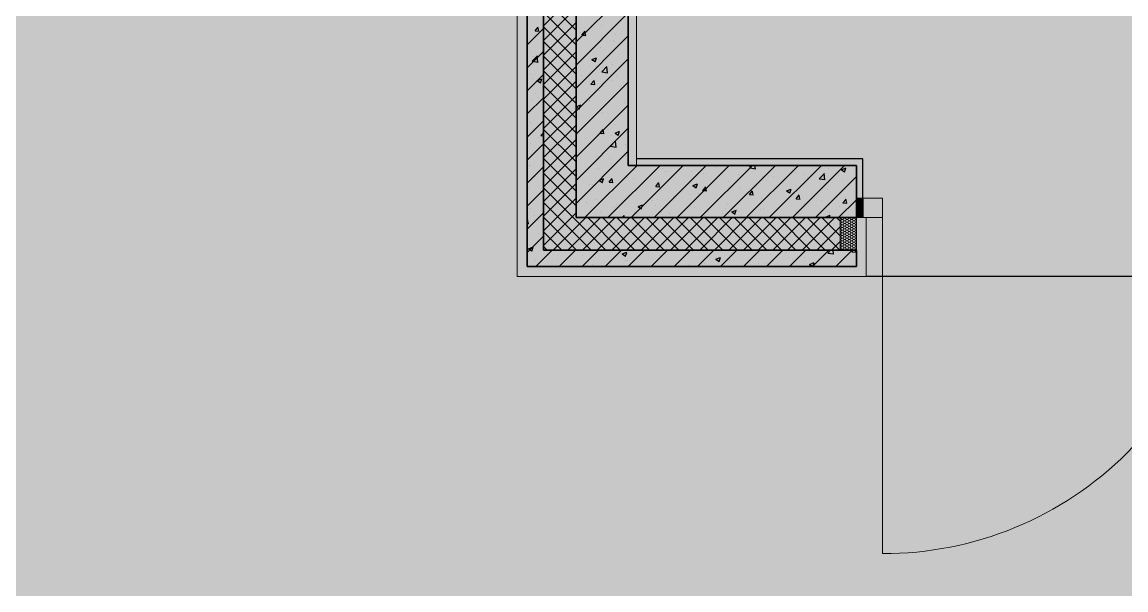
# Model space of a CAD drawing. Header units: inches. Extents: x 143994 to 247866, y 243815 to 272761.
# Drawn here: x 163197 to 166582, y 247905 to 249646 of the extents above; entities that cross this region are included whole.
import ezdxf

# ---------------------------------------------------------------- set-up
doc = ezdxf.new("R2010")
doc.units = ezdxf.units.IN
doc.header["$LTSCALE"] = 1000
doc.header["$MEASUREMENT"] = 0
doc.layers.get('DEFPOINTS').update_dxf_attribs({"color": 62})
for name, color, linetype in [('0-建筑2F', 127, 'Continuous'), ('A-S-face(建筑粉刷线)', 136, 'Continuous'), ('PUB_HATCH', 8, 'Continuous')]:
    doc.layers.add(name, color=color, linetype=linetype)
for name, color, linetype, lineweight in [('A-M-Stone', 11, 'Continuous', 15), ('A-Wall', 254, 'Continuous', 35), ('MQ-HZ幕墙绘制', 6, 'Continuous', 13), ('W-保温层', 8, 'Continuous', 13)]:
    doc.layers.add(name, color=color, linetype=linetype, lineweight=lineweight)

# ---------------------------------------------------------------- blocks, each defined once
blk = doc.blocks.new('1442323')
at = {"layer": 'MQ-HZ幕墙绘制'}
h = blk.add_hatch(dxfattribs=at)
h.set_pattern_fill('HEX', color=127, angle=-90, style=0)
h.set_pattern_definition([(270, (1020.9525, 145.3926), (1.649778, -3e-16), [0.9525, -1.905]), (30, (1020.9525, 145.3926), (-0.824889, 1.4287496586), [0.9525, -1.905]), (330, (1020.9525, 144.4401), (0.824889, 1.4287496586), [0.9525, -1.905])])
h.paths.add_polyline_path([(688736.9, -391196.3), (688736.9, -391142.3), (688753.9, -391142.3), (688753.9, -391196.3)])
h = blk.add_hatch(dxfattribs=at)
h.set_pattern_fill('HONEY', color=127, scale=3)
h.set_pattern_definition([(0, (2375.541, 380841.3842), (7.14375, 4.124445), [4.7625, -9.525]), (120, (2375.541, 380841.3842), (-7.143749147, 4.124446478), [4.7625, -9.525]), (60, (2375.541, 380841.3842), (8.53e-07, 8.248891478), [-9.525, 4.7625])])
h.paths.add_polyline_path([(688736.9, -391199.3), (688736.9, -391299.3), (688686.9, -391299.3), (688686.9, -391199.3)])
at = {"layer": 'A-M-Stone', "color": 127}
for p, q in [((687696.9, -388379.3), (687696.9, -391379.3)), ((688766.9, -391199.3), (688766.9, -391379.3)), ((688736.9, -391379.3), (687696.9, -391379.3)), ((688766.9, -391379.3), (688736.9, -391379.3))]:
    blk.add_line(p, q, dxfattribs=at)
at = {"layer": 'A-S-face(建筑粉刷线)', "color": 127}
blk.add_line((688736.9, -391019.3), (688061.9, -391019.3), dxfattribs=at)
blk.add_lwpolyline([(688756.9, -391139.3), (688756.9, -391019.3), (688736.9, -391019.3)], dxfattribs=at)
at = {"layer": 'A-Wall', "color": 127}
for p, q in [((688036.9, -391039.3), (688036.9, -388039.3)), ((687876.9, -388199.3), (687876.9, -391199.3)), ((687776.9, -391299.3), (687776.9, -388299.3)), ((687726.9, -388349.3), (687726.9, -391349.3)), ((688736.9, -391039.3), (688036.9, -391039.3)), ((688736.9, -391199.3), (688736.9, -391039.3)), ((687876.9, -391199.3), (688736.9, -391199.3)), ((688736.9, -391299.3), (687776.9, -391299.3)), ((688736.9, -391349.3), (688736.9, -391299.3)), ((687726.9, -391349.3), (688736.9, -391349.3))]:
    blk.add_line(p, q, dxfattribs=at)
at = {"layer": 'MQ-HZ幕墙绘制', "color": 127}
for p, q in [((688756.9, -391139.3), (688816.9, -391139.3)), ((688756.9, -391199.3), (688756.9, -391139.3)), ((688816.9, -391139.3), (688816.9, -391199.3)), ((688816.9, -391169.3), (688816.9, -392229.3)), ((688816.9, -391199.3), (688756.9, -391199.3))]:
    blk.add_line(p, q, dxfattribs=at)
at = {"layer": 'MQ-HZ幕墙绘制', "color": 127, "lineweight": -3}
blk.add_lwpolyline([(688756.9, -391139.3), (688756.9, -391199.3), (688739.9, -391199.3), (688739.9, -391199.3), (688736.9, -391199.3), (688736.9, -391196.3), (688753.9, -391196.3), (688753.9, -391142.3), (688736.9, -391142.3), (688736.9, -391139.3), (688739.9, -391139.3), (688739.9, -391139.3), (688756.9, -391139.3, -0.000051)], format="xyb", dxfattribs=at)
at = {"layer": 'MQ-HZ幕墙绘制', "color": 127}
blk.add_lwpolyline([(688736.9, -391199.3), (688736.9, -391299.3), (688686.9, -391299.3), (688686.9, -391199.3)], close=True, dxfattribs=at)
blk.add_arc((688820.4, -391172.8), 1056.5, 269.8126, 0.1874, dxfattribs=at)
at = {"layer": 'PUB_HATCH', "color": 127, "linetype": 'Continuous'}
for p, q in [((687876.9, -390660.8), (688036.9, -390500.8)), ((687876.9, -390731.6), (688036.9, -390571.6)), ((687726.9, -390669.4), (687776.9, -390619.4)), ((687751.6, -390627.2), (687761.2, -390615.7)), ((687751.6, -390627.2), (687763.5, -390628.2)), ((687763.2, -390628.7), (687760.9, -390616.2)), ((687895, -390639.7), (687904.7, -390628.2)), ((687954.8, -390611.2), (687954.8, -390611.2)), ((687748.2, -390640.2), (687748.2, -390640.2)), ((687876.9, -390802.3), (688036.9, -390642.3)), ((687891.2, -390633.2), (687891.2, -390633.2)), ((687895, -390639.7), (687907, -390640.8)), ((687906.7, -390641.3), (687904.4, -390628.8)), ((687990.9, -390656.5), (687990.9, -390656.5)), ((687995.4, -390660.5), (687995.4, -390660.5)), ((687998, -390637.7), (687998, -390637.7)), ((687726.9, -390740.1), (687776.9, -390690.1)), ((687738.8, -390689.7), (687738.8, -390689.7)), ((687878.8, -390680.5), (687878.8, -390680.5)), ((687952.4, -390677.8), (687952.4, -390677.8)), ((687742.7, -390719.5), (687758.3, -390703.3)), ((687742.7, -390719.5), (687760.5, -390722.3)), ((687745.8, -390706.8), (687745.8, -390706.8)), ((687760.2, -390722.7), (687758, -390703.7)), ((687762.1, -390700.5), (687762.1, -390700.5)), ((687876.9, -390873), (688036.9, -390713)), ((687925.9, -390714.4), (687939.9, -390709)), ((687925.9, -390714.4), (687935.9, -390721.1)), ((687935.6, -390721.6), (687939.6, -390709.6)), ((687988.4, -390728.8), (687988.4, -390728.8)), ((687726.9, -390810.8), (687776.9, -390760.8)), ((687736.3, -390762), (687736.3, -390762)), ((687745.5, -390730.9), (687745.5, -390730.9)), ((687894.4, -390762.2), (687894.4, -390762.2)), ((687938.3, -390735.4), (687938.3, -390735.4)), ((687949.9, -390744.3), (687949.9, -390744.3)), ((687956.1, -390752.6), (687971.7, -390736.4)), ((687956.1, -390752.6), (687973.9, -390755.4)), ((687959, -390739.9), (687959, -390739.9)), ((687973.6, -390755.8), (687971.4, -390736.8)), ((687743.4, -390773.4), (687743.4, -390773.4)), ((687757.9, -390778.9), (687771.9, -390773.5)), ((687757.9, -390778.9), (687767.8, -390785.6)), ((687767.5, -390786.1), (687771.6, -390774.1)), ((687876.9, -390943.7), (688036.9, -390783.7)), ((687922.8, -390790.1), (687932.4, -390778.7)), ((687922.8, -390790.1), (687934.7, -390791.2)), ((687934.4, -390791.7), (687932.1, -390779.2)), ((687987.2, -390779.8), (687987.2, -390779.8)), ((688001.2, -390766.7), (688001.2, -390766.7)), ((688011.5, -390797.7), (688011.5, -390797.7)), ((687726.9, -390881.6), (687776.9, -390831.6)), ((687753.9, -390819.8), (687753.9, -390819.8)), ((687759.4, -390830.9), (687759.4, -390830.9)), ((687885.7, -390814.3), (687885.7, -390814.3)), ((687935.8, -390807.7), (687935.8, -390807.7)), ((687947.5, -390810.9), (687947.5, -390810.9)), ((688035.1, -390823.7), (688035.1, -390823.7)), ((687740.9, -390840), (687740.9, -390840)), ((687876.9, -391014.4), (688036.9, -390854.4)), ((687877.3, -390859.4), (687891.3, -390854)), ((687877.3, -390859.4), (687887.2, -390866.1)), ((687886.9, -390866.7), (687891, -390854.6)), ((687918.4, -390843.7), (687918.4, -390843.7)), ((687919.2, -390841.5), (687919.2, -390841.5)), ((688026, -390846.1), (688026, -390846.1)), ((687883.2, -390886.6), (687883.2, -390886.6)), ((687945.1, -390877.5), (687945.1, -390877.5)), ((687958.9, -390876.6), (687958.9, -390876.6)), ((687726.9, -390952.3), (687776.9, -390902.3)), ((687738.5, -390906.6), (687738.5, -390906.6)), ((687876.9, -391085.1), (688036.9, -390925.1)), ((687950.5, -390940.6), (687960.2, -390929.1)), ((687962.2, -390942.2), (687959.9, -390929.6)), ((687994.8, -390913.7), (687994.8, -390913.7)), ((687761.5, -390953.8), (687761.5, -390953.8)), ((687769.2, -390947.5), (687776.9, -390939.4)), ((687769.2, -390947.5), (687776.9, -390948.7)), ((687773.5, -390939.2), (687773.5, -390939.2)), ((687878.2, -390933.7), (687878.2, -390933.7)), ((687880.3, -390943.7), (687880.3, -390943.7)), ((687906.3, -390955.5), (687906.3, -390955.5)), ((687942.6, -390944.1), (687942.6, -390944.1)), ((687950.5, -390940.6), (687962.5, -390941.6)), ((687982.7, -390980.6), (687998.2, -390964.3)), ((687987, -390948.2), (687987, -390948.2)), ((687996.6, -390939.9), (688010.6, -390934.6)), ((687996.6, -390939.9), (688006.6, -390946.7)), ((688000.1, -390983.7), (687997.9, -390964.7)), ((688006.3, -390947.2), (688010.3, -390935.1)), ((688032.6, -390938.9), (688032.6, -390938.9)), ((687726.9, -391023), (687776.9, -390973)), ((687736.1, -390973.1), (687736.1, -390973.1)), ((687876.9, -391155.8), (688036.9, -390995.8)), ((687922.4, -390970.6), (687922.4, -390970.6)), ((687982.7, -390980.6), (688000.4, -390983.3)), ((688029.2, -390975.1), (688029.2, -390975.1)), ((687940.2, -391010.6), (687940.2, -391010.6)), ((687980, -391017.7), (687980, -391017.7)), ((687986.6, -391033.1), (687986.6, -391033.1)), ((688030.1, -391011.2), (688030.1, -391011.2)), ((687726.9, -391093.7), (687776.9, -391043.7)), ((687727.9, -391050.9), (687727.9, -391050.9)), ((687733.7, -391039.7), (687733.7, -391039.7)), ((687733.7, -391040.9), (687733.7, -391040.9)), ((687904.1, -391199.3), (688064.1, -391039.3)), ((687947.2, -391049.9), (687947.2, -391049.9)), ((687974.9, -391199.3), (688134.9, -391039.3)), ((688038.8, -391064.4), (688038.8, -391064.4)), ((688045.6, -391199.3), (688205.6, -391039.3)), ((688054, -391054.4), (688054, -391054.4)), ((688116.3, -391199.3), (688276.3, -391039.3)), ((688142.7, -391049.4), (688142.7, -391049.4)), ((688151.1, -391056.9), (688151.1, -391056.9)), ((688160.8, -391058.9), (688160.8, -391058.9)), ((688179.5, -391063.4), (688179.5, -391063.4)), ((688187, -391199.3), (688347, -391039.3)), ((688229.6, -391056.8), (688229.6, -391056.8)), ((688257.7, -391199.3), (688417.7, -391039.3)), ((688267.5, -391063.4), (688267.5, -391063.4)), ((688305.3, -391046.9), (688305.3, -391046.9)), ((688328.4, -391199.3), (688488.4, -391039.3)), ((688374.3, -391068), (688374.3, -391068)), ((688399.1, -391199.3), (688559.1, -391039.3)), ((688407.6, -391039.3), (688413.4, -391043.2)), ((688409.6, -391046.8), (688416.7, -391039.3)), ((688409.6, -391046.8), (688427.3, -391049.5)), ((688413.1, -391043.7), (688414.6, -391039.3)), ((688427, -391049.9), (688425.8, -391039.3)), ((688469.8, -391199.3), (688629.8, -391039.3)), ((688540.5, -391199.3), (688700.5, -391039.3)), ((688550.5, -391060), (688550.5, -391060)), ((688577.4, -391066.9), (688577.4, -391066.9)), ((688623, -391079.9), (688638.6, -391063.7)), ((688640.5, -391083), (688638.3, -391064)), ((688651.5, -391047.2), (688651.5, -391047.2)), ((688690.9, -391052.5), (688704.9, -391047.1)), ((688690.9, -391052.5), (688700.8, -391059.2)), ((688694.1, -391046.9), (688694.1, -391046.9)), ((688700.5, -391059.8), (688704.6, -391047.7)), ((687753.3, -391073.1), (687753.3, -391073.1)), ((687917.9, -391097), (687917.9, -391097)), ((687927.4, -391096.6), (687927.4, -391096.6)), ((687937.8, -391077.2), (687937.8, -391077.2)), ((687948, -391085), (687962, -391079.6)), ((687948, -391085), (687957.9, -391091.7)), ((687957.6, -391092.2), (687961.7, -391080.1)), ((687977.4, -391090), (687977.4, -391090)), ((687978.3, -391091), (687987.9, -391079.5)), ((687978.3, -391091), (687990.2, -391092.1)), ((687989.9, -391092.6), (687987.6, -391080.1)), ((688034.5, -391077), (688034.5, -391077)), ((688053.2, -391080.1), (688053.2, -391080.1)), ((688121.7, -391103.6), (688131.4, -391092.1)), ((688133.4, -391105.2), (688131.1, -391092.6)), ((688235.4, -391101), (688249.4, -391095.6)), ((688235.4, -391101), (688245.4, -391107.7)), ((688242.9, -391101.9), (688242.9, -391101.9)), ((688245, -391108.2), (688249.1, -391096.2)), ((688344, -391089.1), (688344, -391089.1)), ((688429.1, -391102.5), (688429.1, -391102.5)), ((688447.8, -391074.1), (688447.8, -391074.1)), ((688460.8, -391086.9), (688460.8, -391086.9)), ((688481.1, -391072.5), (688481.1, -391072.5)), ((688504.8, -391092.6), (688504.8, -391092.6)), ((688587.8, -391077), (688587.8, -391077)), ((688611.2, -391199.3), (688736.9, -391073.6)), ((688623, -391079.9), (688640.8, -391082.6)), ((688631.1, -391075.9), (688631.1, -391075.9)), ((688681.2, -391069.3), (688681.2, -391069.3)), ((688694.6, -391081.5), (688694.6, -391081.5)), ((687726.9, -391164.4), (687776.9, -391114.4)), ((687731.2, -391106.3), (687731.2, -391106.3)), ((688036.4, -391131), (688036.4, -391131)), ((688121.7, -391103.6), (688133.7, -391104.6)), ((688140.3, -391116), (688140.3, -391116)), ((688177, -391135.7), (688177, -391135.7)), ((688227.5, -391126.9), (688227.5, -391126.9)), ((688252.7, -391125.8), (688252.7, -391125.8)), ((688265.2, -391116.1), (688274.8, -391104.6)), ((688265.2, -391116.1), (688277.2, -391117.2)), ((688276.9, -391117.7), (688274.5, -391105.2)), ((688344.1, -391106.9), (688344.1, -391106.9)), ((688379, -391109.1), (688379, -391109.1)), ((688408.6, -391128.7), (688418.3, -391117.2)), ((688408.6, -391128.7), (688420.6, -391129.7)), ((688420.3, -391130.3), (688418, -391117.7)), ((688522.8, -391117), (688536.8, -391111.6)), ((688522.8, -391117), (688532.8, -391123.7)), ((688532.5, -391124.3), (688536.5, -391112.2)), ((688548.1, -391126.6), (688548.1, -391126.6)), ((688552.1, -391141.2), (688561.7, -391129.7)), ((688563.8, -391142.8), (688561.4, -391130.3)), ((688649.1, -391113.8), (688649.1, -391113.8)), ((687736.9, -391170), (687736.9, -391170)), ((687908.3, -391152.1), (687908.3, -391152.1)), ((687924.8, -391168.9), (687924.8, -391168.9)), ((687935.4, -391143.8), (687935.4, -391143.8)), ((687994.2, -391167), (687994.2, -391167)), ((688000.6, -391158.9), (688000.6, -391158.9)), ((688015.1, -391156.6), (688015.1, -391156.6)), ((688067.4, -391165.5), (688081.4, -391160.1)), ((688067.4, -391165.5), (688077.3, -391172.2)), ((688077, -391172.8), (688081.1, -391160.7)), ((688110.9, -391147), (688110.9, -391147)), ((688121.8, -391161.1), (688121.8, -391161.1)), ((688126.9, -391142.3), (688126.9, -391142.3)), ((688228.6, -391165.6), (688228.6, -391165.6)), ((688240.5, -391168.5), (688240.5, -391168.5)), ((688335.4, -391170.2), (688335.4, -391170.2)), ((688341.5, -391155.7), (688341.5, -391155.7)), ((688445.4, -391140.7), (688445.4, -391140.7)), ((688552.1, -391141.2), (688564.1, -391142.3)), ((688578.5, -391154.8), (688578.5, -391154.8)), ((688628.6, -391148.2), (688628.6, -391148.2)), ((688682, -391199.3), (688736.9, -391144.3)), ((688685.8, -391166.2), (688685.8, -391166.2)), ((688695.6, -391153.8), (688705.2, -391142.3)), ((688695.6, -391153.8), (688707.5, -391154.8)), ((688704.3, -391138.3), (688704.3, -391138.3)), ((688707.2, -391155.4), (688704.9, -391142.8)), ((687726.9, -391235.1), (687776.9, -391185.1)), ((687728.8, -391172.9), (687728.8, -391172.9)), ((687748.5, -391192.1), (687748.5, -391192.1)), ((687877.6, -391187), (687877.6, -391187)), ((687950.5, -391179), (687950.5, -391179)), ((688018, -391199.3), (688024.7, -391192.3)), ((688025.2, -391199.3), (688024.4, -391192.7)), ((688033.9, -391197.6), (688033.9, -391197.6)), ((688057.2, -391183.5), (688057.2, -391183.5)), ((688137.8, -391182.6), (688137.8, -391182.6)), ((688164, -391188), (688164, -391188)), ((688270.8, -391192.5), (688270.8, -391192.5)), ((688326.4, -391188), (688326.4, -391188)), ((688354.8, -391181.5), (688368.8, -391176.1)), ((688354.8, -391181.5), (688364.7, -391188.2)), ((688364.4, -391188.8), (688368.5, -391176.7)), ((688376.5, -391181.4), (688376.5, -391181.4)), ((688377.5, -391197), (688377.5, -391197)), ((688442.1, -391174.7), (688442.1, -391174.7)), ((688452.2, -391171.4), (688452.2, -391171.4)), ((688545.7, -391193.2), (688545.7, -391193.2)), ((688548.9, -391179.2), (688548.9, -391179.2)), ((688569.2, -391186.2), (688569.2, -391186.2)), ((688642.2, -391197.5), (688656.2, -391192.2)), ((688642.2, -391197.5), (688644.8, -391199.3)), ((688646.7, -391180.4), (688646.7, -391180.4)), ((688653.7, -391199.3), (688655.9, -391192.7)), ((688655.7, -391183.7), (688655.7, -391183.7)), ((687726.9, -391207.1), (687728.8, -391204.9)), ((687726.9, -391217), (687731.1, -391217.4)), ((687730.8, -391217.9), (687728.5, -391205.4)), ((687761, -391207), (687761, -391207)), ((687726.9, -391305.8), (687776.9, -391255.8)), ((687761.7, -391249.3), (687761.7, -391249.3)), ((687731.3, -391294.5), (687745.3, -391289.1)), ((687731.3, -391294.5), (687741.2, -391301.2)), ((687740.9, -391301.8), (687745, -391289.7)), ((687754.1, -391349.3), (687804.1, -391299.3)), ((687824.9, -391349.3), (687874.9, -391299.3)), ((687895.6, -391349.3), (687945.6, -391299.3)), ((687966.3, -391349.3), (688016.3, -391299.3)), ((688018.7, -391310.5), (688032.7, -391305.2)), ((688021.7, -391300.1), (688021.7, -391300.1)), ((688028.3, -391317.8), (688032.4, -391305.7)), ((688037, -391349.3), (688087, -391299.3)), ((688107.7, -391349.3), (688157.7, -391299.3)), ((688178.4, -391349.3), (688228.4, -391299.3)), ((688235.6, -391301.7), (688235.6, -391301.7)), ((688249.1, -391349.3), (688299.1, -391299.3)), ((688319.8, -391349.3), (688369.8, -391299.3)), ((688390.5, -391349.3), (688440.5, -391299.3)), ((688461.2, -391349.3), (688511.2, -391299.3)), ((688532, -391349.3), (688582, -391299.3)), ((688602.7, -391349.3), (688652.7, -391299.3)), ((688649.5, -391307.8), (688657.7, -391299.3)), ((688667, -391311), (688665.6, -391299.3)), ((688673.4, -391349.3), (688723.4, -391299.3)), ((688693.5, -391300.1), (688693.5, -391300.1)), ((688723.3, -391304.2), (688727.4, -391299.3)), ((688723.3, -391304.2), (688735.3, -391305.3)), ((688735, -391305.8), (688733.8, -391299.3)), ((687752.7, -391326.4), (687752.7, -391326.4)), ((687769.5, -391333.3), (687769.5, -391333.3)), ((687819.6, -391326.7), (687819.6, -391326.7)), ((687869.3, -391306.3), (687869.3, -391306.3)), ((687895.4, -391316.7), (687895.4, -391316.7)), ((688018.7, -391310.5), (688028.6, -391317.2)), ((688029.1, -391330.7), (688029.1, -391330.7)), ((688033.9, -391330.2), (688033.9, -391330.2)), ((688133, -391315.7), (688133, -391315.7)), ((688150.5, -391310.2), (688150.5, -391310.2)), ((688271.2, -391339.2), (688271.2, -391339.2)), ((688306.1, -391326.5), (688320.1, -391321.2)), ((688306.1, -391326.5), (688316.1, -391333.3)), ((688315.8, -391333.8), (688319.8, -391321.7)), ((688347, -391329.2), (688347, -391329.2)), ((688473.3, -391312.6), (688473.3, -391312.6)), ((688523.4, -391306), (688523.4, -391306)), ((688540.8, -391326.4), (688540.8, -391326.4)), ((688576.8, -391320.1), (688576.8, -391320.1)), ((688593.5, -391342.6), (688607.5, -391337.2)), ((688603.4, -391349.3), (688607.2, -391337.7)), ((688641.8, -391313.6), (688641.8, -391313.6)), ((688649.5, -391307.8), (688667.3, -391310.6)), ((687928.1, -391343.5), (687928.1, -391343.5)), ((688221.2, -391345.8), (688221.2, -391345.8)), ((688438.1, -391340.4), (688438.1, -391340.4)), ((688460.2, -391340.2), (688460.2, -391340.2)), ((688593.5, -391342.6), (688603.5, -391349.3))]:
    blk.add_line(p, q, dxfattribs=at)
at = {"layer": 'PUB_HATCH', "color": 127}
blk.add_line((690806.9, -391379.3), (688766.9, -391379.3), dxfattribs=at)
at = {"layer": 'W-保温层', "color": 127}
for p, q in [((688061.9, -391039.3), (688061.9, -384249.3)), ((687876.9, -388199.3), (687876.9, -391199.3)), ((687776.9, -391299.3), (687776.9, -388299.3)), ((687876.9, -391199.3), (688686.9, -391199.3)), ((688686.9, -391199.3), (688686.9, -391299.3)), ((688686.9, -391299.3), (687776.9, -391299.3))]:
    blk.add_line(p, q, dxfattribs=at)
at = {"layer": 'W-保温层', "color": 127, "linetype": 'Continuous'}
for p, q in [((687776.9, -390611.3), (687876.9, -390511.3)), ((687876.9, -390624.6), (687776.9, -390524.6)), ((687776.9, -390656.2), (687876.9, -390556.2)), ((687876.9, -390669.5), (687776.9, -390569.5)), ((687776.9, -390701.1), (687876.9, -390601.1)), ((687876.9, -390714.4), (687776.9, -390614.4)), ((687776.9, -390746), (687876.9, -390646)), ((687876.9, -390759.3), (687776.9, -390659.3)), ((687776.9, -390790.9), (687876.9, -390690.9)), ((687876.9, -390804.2), (687776.9, -390704.2)), ((687776.9, -390835.8), (687876.9, -390735.8)), ((687876.9, -390849.1), (687776.9, -390749.1)), ((687776.9, -390880.7), (687876.9, -390780.7)), ((687876.9, -390894), (687776.9, -390794)), ((687776.9, -390925.6), (687876.9, -390825.6)), ((687876.9, -390938.9), (687776.9, -390838.9)), ((687776.9, -390970.5), (687876.9, -390870.5)), ((687876.9, -390983.8), (687776.9, -390883.8)), ((687776.9, -391015.4), (687876.9, -390915.4)), ((687876.9, -391028.7), (687776.9, -390928.7)), ((687776.9, -391060.3), (687876.9, -390960.3)), ((687876.9, -391073.6), (687776.9, -390973.6)), ((687776.9, -391105.2), (687876.9, -391005.2)), ((687876.9, -391118.5), (687776.9, -391018.5)), ((687776.9, -391150.1), (687876.9, -391050.1)), ((687876.9, -391163.4), (687776.9, -391063.4)), ((687776.9, -391195), (687876.9, -391095)), ((687967.9, -391299.3), (687776.9, -391108.3)), ((687776.9, -391239.9), (687876.9, -391139.9)), ((687923, -391299.3), (687776.9, -391153.2)), ((687776.9, -391284.8), (687876.9, -391184.8)), ((687878.1, -391299.3), (687776.9, -391198.1)), ((687807.3, -391299.3), (687907.3, -391199.3)), ((687852.2, -391299.3), (687952.2, -391199.3)), ((687897.1, -391299.3), (687997.1, -391199.3)), ((688012.8, -391299.3), (687912.8, -391199.3)), ((687942, -391299.3), (688042, -391199.3)), ((688057.7, -391299.3), (687957.7, -391199.3)), ((687986.9, -391299.3), (688086.9, -391199.3)), ((688102.6, -391299.3), (688002.6, -391199.3)), ((688031.8, -391299.3), (688131.8, -391199.3)), ((688147.5, -391299.3), (688047.5, -391199.3)), ((688076.7, -391299.3), (688176.7, -391199.3)), ((688192.4, -391299.3), (688092.4, -391199.3)), ((688121.6, -391299.3), (688221.6, -391199.3)), ((688237.3, -391299.3), (688137.3, -391199.3)), ((688166.5, -391299.3), (688266.5, -391199.3)), ((688282.2, -391299.3), (688182.2, -391199.3)), ((688211.4, -391299.3), (688311.4, -391199.3)), ((688327.1, -391299.3), (688227.1, -391199.3)), ((688256.3, -391299.3), (688356.3, -391199.3)), ((688372, -391299.3), (688272, -391199.3)), ((688301.2, -391299.3), (688401.2, -391199.3)), ((688416.9, -391299.3), (688316.9, -391199.3)), ((688346.1, -391299.3), (688446.1, -391199.3)), ((688461.8, -391299.3), (688361.8, -391199.3)), ((688391, -391299.3), (688491, -391199.3)), ((688506.7, -391299.3), (688406.7, -391199.3)), ((688435.9, -391299.3), (688535.9, -391199.3)), ((688551.6, -391299.3), (688451.6, -391199.3)), ((688480.8, -391299.3), (688580.8, -391199.3)), ((688596.5, -391299.3), (688496.5, -391199.3)), ((688525.7, -391299.3), (688625.7, -391199.3)), ((688641.4, -391299.3), (688541.4, -391199.3)), ((688570.6, -391299.3), (688670.6, -391199.3)), ((688686.3, -391299.3), (688586.3, -391199.3)), ((688686.9, -391255), (688631.2, -391199.3)), ((688686.9, -391210.1), (688676.1, -391199.3)), ((688615.5, -391299.3), (688686.9, -391227.9)), ((687833.2, -391299.3), (687776.9, -391243)), ((687788.3, -391299.3), (687776.9, -391287.9)), ((688660.4, -391299.3), (688686.9, -391272.8))]:
    blk.add_line(p, q, dxfattribs=at)

msp = doc.modelspace()

# ---------------------------------------------------------------- hatches: boundary and pattern name
at = {"layer": 'DEFPOINTS'}
h = msp.add_hatch(dxfattribs=at)
h.set_pattern_fill('ANSI31', color=250)
h.set_pattern_definition([(45, (-65482.5842, -4e-05), (-1.122532015, 1.122532015), [])])
h.paths.add_polyline_path([(182383.45, 243814.78), (157803.44, 243814.78), (157803.44, 270814.78), (182383.45, 270814.78)])

# ---------------------------------------------------------------- block references
at = {"layer": '0-建筑2F'}
msp.add_blockref('1442323', (-522981.31, 640245.41), dxfattribs=at)

doc.saveas('drawing.dxf')
